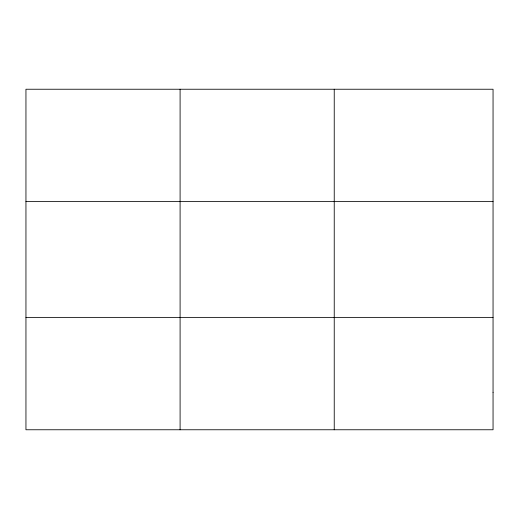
<?xml version="1.0" encoding="UTF-8"?>
<svg xmlns="http://www.w3.org/2000/svg" width="519" height="519" viewBox="0 0 519 519"><rect width="100%" height="100%" fill="white"/><g stroke="black" fill="none" stroke-linecap="round" stroke-linejoin="round"><path stroke-width="0.78" d="M180.093 89.236L180.093 429.764M334.236 89.236L334.236 429.764M25.95 201.612L493.05 201.612M25.95 317.388L493.05 317.388M493.05 392.306L493.05 429.764L25.95 429.764L25.95 89.236L493.05 89.236L493.05 392.306"/></g></svg>
